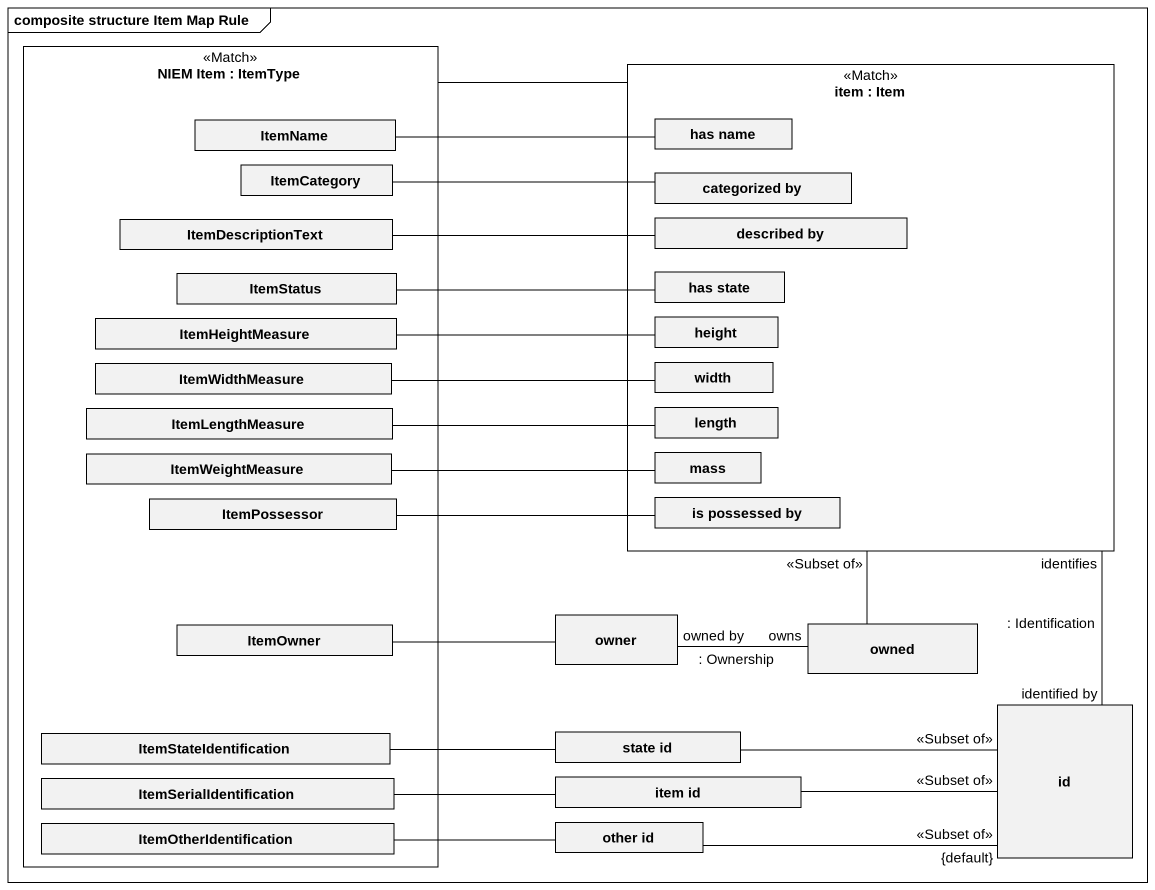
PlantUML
@startuml
mainframe composite structure Item Map Rule
rectangle "NIEM Item : ItemType" as NIEM_Item <<Match>> {
  rectangle ItemName
  rectangle ItemCategory
  rectangle ItemDescriptionText
  rectangle ItemHeightMeasure
  rectangle ItemStatus
  rectangle ItemWidthMeasure
  rectangle ItemLengthMeasure
  rectangle ItemWeightMeasure
  rectangle ItemPossessor
  rectangle ItemOwner
  rectangle ItemSerialIdentification
  rectangle ItemStateIdentification
  rectangle ItemOtherIdentification
}
rectangle "item : Item" as item <<Match>> {
  rectangle "has name" as has_name
  rectangle "categorized by" as categorized_by
  rectangle "described by" as described_by
  rectangle height
  rectangle "has state" as has_state
  rectangle width
  rectangle length
  rectangle mass
  rectangle "is possessed by" as is_possessed_by
}
rectangle owner
rectangle owned
rectangle id
rectangle "item id" as item_id
rectangle "state id" as state_id
rectangle "other id" as other_id
NIEM_Item -right- item
item "identifies" -- "identified by" id : : Identification
ItemName -right- has_name
ItemCategory -right- categorized_by
described_by -left- ItemDescriptionText
ItemHeightMeasure -right- height
ItemStatus -right- has_state
ItemWidthMeasure -right- width
ItemLengthMeasure -right- length
ItemWeightMeasure -right- mass
ItemPossessor -right- is_possessed_by
ItemOwner -right- owner
owned -up- "<<Subset of>>" item
owned "owns" -left- "owned by" owner : : Ownership
item_id -right- "<<Subset of>>" id
item_id -left- ItemSerialIdentification
state_id -right- "<<Subset of>>" id
state_id -left- ItemStateIdentification
other_id -right- "<<Subset of>>\n{default}" id
other_id -left- ItemOtherIdentification
@enduml
